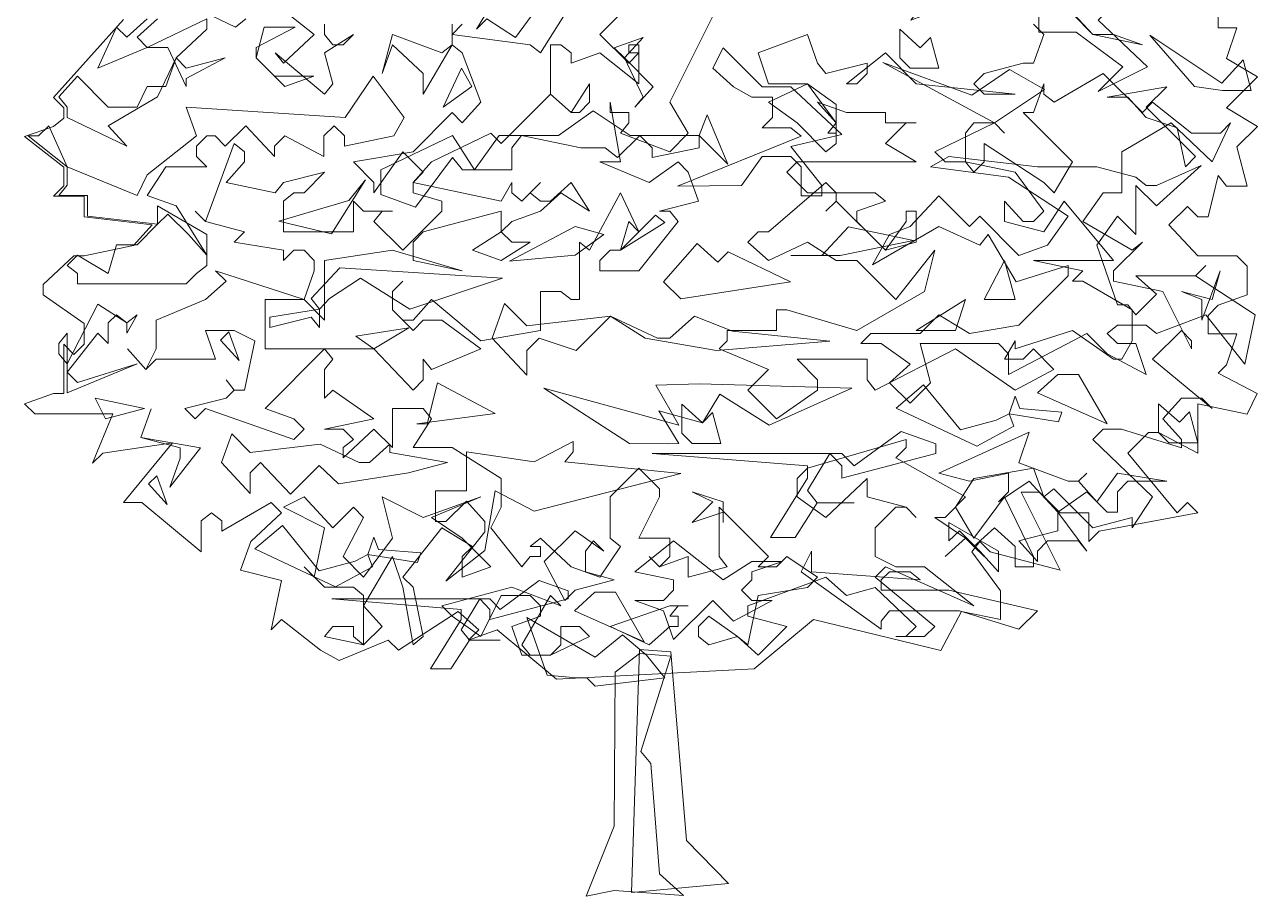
# Model space of a CAD drawing. Header units: millimetres. Extents: x 1667 to 847943, y 724 to 1832625.
# Drawn here: x 687157 to 689698, y 765586 to 767382 of the extents above; entities that cross this region are included whole.
import ezdxf

# ---------------------------------------------------------------- set-up
doc = ezdxf.new("R2010")
doc.units = ezdxf.units.MM
doc.layers.add('.', color=1, linetype='Continuous', lineweight=0)

# ---------------------------------------------------------------- blocks, each defined once
blk = doc.blocks.new('TREE2-flat-2')
at = {"color": 85}
blk.add_lwpolyline([(1145.6, -3.9), (1145.6, -84.5), (1184, -84.5), (1162.5, -147.9), (1226.2, -186.1), (1162.5, -249.5), (1226.2, -287.9), (1183.9, -330.1), (1205.2, -410.7), (1162.5, -410.7), (1145.6, -389.3), (1124.6, -474.1), (1103.4, -474.1), (1082.4, -452.9), (1044, -490.8), (1103.3, -554.5), (1183.9, -554.5), (1205.2, -575.7), (1205.2, -634.9), (1145.6, -656.3), (1124.6, -677.3), (1124.6, -715.5), (1183.9, -715.5), (1162.5, -779.1), (1145.6, -796), (1226.1, -838.3), (1205.1, -880.5), (1103.3, -859.2), (1103.3, -961.1), (1022.7, -918.8), (1001.8, -918.8), (959.5, -961), (1060.9, -1083.9), (1082.3, -1062.6), (1103.3, -1083.9), (899.9, -1121.8), (878.9, -1143), (878.9, -1083.8), (819.6, -1083.8), (777.1, -1041.6), (739.2, -1041.6), (819.6, -1202.4), (675.5, -1164.4), (654.3, -1143), (637.6, -1164.4), (696.8, -1244.6), (696.8, -1303.9), (616.4, -1287), (574, -1367.4), (311.4, -1303.9), (188.6, -1405.7), (-218.2, -1426.7), (-341, -1325.1), (-400.1, -1346.3), (-378.9, -1325.1), (-421.1, -1287), (-543.9, -1367.3), (-565.3, -1346.3), (-666.7, -1388.5), (-705.1, -1367.3), (-785.4, -1303.9), (-806.7, -1325.1), (-785.4, -1223.5), (-870.1, -1202.3), (-848.9, -1142.9), (-785.4, -1083.8), (-806.6, -1062.6), (-908.2, -1121.7), (-908.2, -1100.7), (-929.5, -1083.8), (-950.7, -1100.7), (-950.7, -1164.4), (-1073.5, -1062.6), (-1111.4, -1062.5), (-1009.8, -939.8), (-1153.8, -961), (-1175.1, -982), (-1132.8, -880.4), (-1293.6, -880.4), (-1314.8, -859.2), (-1255.6, -838.2), (-1234.2, -838.2), (-1234.2, -736.4), (-1213.2, -757.6), (-1192, -736.4), (-1192, -694.1), (-1276.6, -634.8), (-1276.6, -613.5), (-1213.2, -554.4), (-1192, -554.4), (-1090.4, -533.4), (-1052.2, -490.8), (-1192, -474), (-1192, -431.6), (-1255.6, -431.6), (-1234.2, -410.6), (-1234.2, -372.2), (-1314.8, -308.8), (-1255.6, -287.8), (-1234.2, -270.7), (-1234.2, -249.4), (-1255.6, -228.4), (-1111.4, -67.5)], dxfattribs=at)
at = {"color": 106}
for points in [[(845.1, -56.3), (887.3, -98.5), (929.8, -98.5), (989.1, -119.7), (887.3, -98.5), (828, -35.1)], [(764.5, -77.5), (785.8, -98.5), (764.5, -157.9), (743.5, -157.9), (662.9, -179.1), (641.7, -200.3), (662.9, -221.3), (726.6, -221.3), (523.2, -200.3), (459.6, -136.6), (379.2, -200.3), (400.4, -200.3), (421.6, -179.1), (421.6, -157.8), (336.8, -179.1), (319.8, -157.8), (298.8, -98.5), (197, -136.6), (218.2, -200.3), (298.8, -200.3), (218.2, -238.2), (277.6, -280.6), (336.7, -340), (358, -323.1), (358, -280.6), (319.8, -238.2), (379.2, -259.4), (459.6, -259.4), (459.6, -280.7), (523.2, -280.7), (502, -280.7), (459.6, -323.1), (523.2, -361), (277.6, -361), (256.4, -382.2), (298.8, -424.7), (438.6, -424.7), (459.5, -441.6), (400.4, -462.8), (400.4, -483.8), (459.5, -543.2), (502, -483.8), (502, -462.8), (523.2, -462.8), (523.2, -526.3), (459.5, -543.2), (358, -441.6), (336.7, -462.8), (358, -441.6), (358, -424.7), (336.7, -403.4), (218.2, -505), (197, -505), (176, -526.2), (218.2, -564.4), (298.8, -526.2), (358, -564.4), (400.4, -564.4), (480.8, -644.8), (561.4, -543.2), (540.1, -627.8), (400.4, -708.4), (256.4, -666), (235.2, -666), (235.2, -708.4), (133.3, -708.4), (133.3, -729.4), (116.6, -746.3), (218.2, -788.8), (176, -831.2), (235.1, -890.4), (319.8, -831.2), (319.8, -810), (277.6, -767.6), (421.6, -767.6), (421.6, -810), (438.5, -831.2), (603.8, -746.4), (726.6, -831.2), (806.9, -788.8), (764.5, -746.4), (743.5, -767.6), (705.1, -767.6), (726.6, -729.4), (726.6, -746.4), (845.1, -708.4), (929.7, -767.6), (946.5, -767.6), (967.9, -729.4), (967.9, -666), (866.3, -606.6), (845.1, -606.6), (866.3, -585.6), (764.5, -564.4), (929.8, -564.4), (828, -441.6), (785.7, -505), (705.1, -483.8), (705.1, -441.6), (743.5, -483.8), (764.5, -483.8), (785.7, -462.8), (726.6, -382.2), (624.8, -361), (582.4, -361), (561.4, -340), (684.2, -280.7), (705.2, -301.9), (684.2, -280.7), (641.7, -280.7), (624.8, -301.9), (624.8, -361), (641.7, -382.2), (662.9, -361), (662.9, -323.1), (785.7, -403.5), (807, -424.7), (845.1, -361), (743.5, -259.4), (764.5, -259.4), (785.7, -200.3), (785.7, -221.3), (807, -238.2), (908.6, -179.1), (989.1, -259.5), (1010.1, -238.2), (1090.7, -301.9), (1149.9, -301.9), (1171.1, -280.7), (1132.9, -361), (1048.3, -280.7), (946.5, -340), (946.5, -424.7), (908.5, -424.7), (866.3, -483.8), (967.9, -543.2), (989.1, -526.3), (929.8, -585.6), (929.8, -606.6), (1031.3, -627.9), (1090.7, -746.4), (1090.7, -729.4), (1069.5, -708.5), (1010.1, -767.6), (1132.9, -869.2), (1111.9, -848), (1069.5, -848), (1031.3, -890.4), (1069.5, -932.8), (1069.5, -949.8), (946.4, -911.6), (908.5, -911.6), (887.3, -932.8), (1010.1, -1051.3), (967.9, -1114.8), (967.9, -1093.6), (887.3, -1114.8), (806.9, -1034.4), (785.7, -1051.3), (764.5, -992), (641.7, -1013.2), (603.8, -1072.6), (641.7, -1136), (705.1, -1051.3), (764.5, -1174.1), (764.5, -1195.4), (726.6, -1195.4), (726.6, -1153.1), (684.1, -1114.8), (641.7, -1153.1), (662.9, -1174.1), (624.8, -1136), (582.3, -1174.1), (624.8, -1136), (561.3, -1093.5), (582.3, -1093.5), (624.8, -1051.3), (480.7, -970.7), (502, -949.7), (502, -932.8), (298.8, -991.9), (277.6, -1013.2), (277.6, -1051.3), (336.7, -1093.5), (421.6, -1013.2), (421.6, -1051.3), (502, -1072.5), (523.2, -1093.5), (502, -1072.5), (480.7, -1072.5), (438.5, -1114.8), (438.5, -1174.1), (480.7, -1195.3), (540.1, -1195.3), (641.7, -1275.9), (459.5, -1195.3), (438.5, -1216.3), (561.3, -1318.2), (540.1, -1339.1), (480.7, -1339.1), (501.9, -1339.1), (523.2, -1318.2), (438.5, -1237.6), (379.2, -1254.5), (336.7, -1216.3), (176, -1275.9), (176, -1296.9), (256.3, -1318.1), (197, -1377.3), (154.8, -1339.1), (95.4, -1356.1), (74.2, -1339.1), (74.2, -1318.1), (95.4, -1296.9), (154.8, -1339.1), (176, -1356.1), (197, -1254.5), (298.8, -1237.6), (319.8, -1216.3), (256.4, -1174.1), (235.1, -1195.3), (197, -1195.3), (218.2, -1174.1), (116.6, -1072.5), (116.6, -1174.1), (133.3, -1195.3), (53.2, -1216.3), (53.2, -1174.1), (-6.2, -1195.3), (-27.4, -1174.1), (-6.2, -1195.3), (14.8, -1174.1), (14.8, -1136), (-48.6, -1136), (-6.2, -1051.3), (-6.2, -1034.4), (-48.6, -991.9), (-108, -1051.3), (-108, -1136), (-86.5, -1153.1), (-129, -1216.3), (-188.1, -1195.3), (-251.8, -1135.9), (-273, -1153.1), (-251.8, -1153.1), (-251.8, -1174.1), (-273, -1174.1), (-289.9, -1195.3), (-353.6, -1114.7), (-332.4, -1072.5), (-332.4, -1013.1), (-433.7, -949.7), (-514.3, -949.7), (-476.4, -890.3), (-493.3, -869.1), (-556.7, -869.1), (-556.8, -949.7), (-594.9, -911.6), (-658.3, -970.7), (-658.3, -949.7), (-637.1, -932.8), (-658.3, -911.5), (-696.5, -911.5), (-594.9, -890.3), (-679.5, -831.2), (-696.5, -847.9), (-696.5, -788.7), (-679.5, -767.5), (-696.5, -746.3), (-819.3, -869.1), (-759.9, -890.3), (-738.9, -911.5), (-759.9, -932.8), (-942.1, -869.1), (-963.3, -890.3), (-984.3, -869.1), (-899.6, -847.9), (-882.7, -831.2), (-899.6, -810), (-882.7, -831.2), (-861.7, -831.2), (-840.5, -729.4), (-882.7, -708.4), (-942.1, -708.4), (-921.1, -767.5), (-1043.9, -767.5), (-1064.9, -788.7), (-1103, -746.3), (-1064.9, -788.7), (-1043.9, -746.3), (-1043.9, -687.1), (-942.1, -644.7), (-899.6, -606.6), (-921.1, -585.6), (-738.9, -644.7), (-717.7, -585.6), (-717.7, -564.4), (-738.9, -543.1), (-759.9, -543.1), (-781.1, -564.4), (-781.1, -543.1), (-882.7, -526.2), (-861.7, -505), (-942.1, -483.8), (-963.3, -462.8), (-942.1, -483.8), (-882.7, -323), (-861.7, -340), (-861.7, -361), (-899.6, -403.4), (-798.3, -424.6), (-781.1, -403.4), (-696.5, -382.2), (-738.9, -424.6), (-759.9, -424.6), (-781.1, -441.6), (-781.1, -505), (-637.1, -505), (-637.1, -441.6), (-616.1, -462.8), (-556.7, -462.8), (-578, -462.8), (-594.9, -483.8), (-535.5, -543.1), (-455.1, -462.8), (-455.1, -441.6), (-514.3, -424.6), (-514.3, -403.4), (-493.3, -382.2), (-535.5, -340), (-594.9, -424.6), (-594.9, -403.4), (-637.1, -361), (-514.3, -340), (-433.7, -259.4), (-412.7, -280.6), (-374.6, -238.2), (-412.7, -136.6), (-433.7, -119.7), (-493.3, -221.2), (-493.3, -179), (-556.7, -119.7), (-577.9, -179), (-556.7, -98.4), (-455.1, -136.6), (-433.7, -119.7), (-433.7, -77.5)], [(-412.7, -77.5), (-433.7, -98.4), (-273, -119.7), (-251.7, -136.6), (-150.2, 24.3)], [(-86.5, -56.2), (-128.9, -98.5), (-69.6, -157.8), (-48.6, -136.6), (-69.6, -136.6), (-69.6, -119.7), (-48.6, -119.7), (-48.6, -200.3), (-128.9, -136.6), (-188.1, -157.8), (-188.1, -136.6), (-209.5, -119.7), (-230.8, -119.7), (-230.8, -221.3), (-188.1, -259.4), (-150.2, -200.3), (-150.2, -238.2), (-171.4, -259.4), (-188.1, -259.4), (-230.8, -221.3), (-332.3, -323.1), (-353.6, -301.8), (-476.4, -361), (-514.3, -403.4), (-332.3, -441.6), (-310.9, -403.4), (-310.9, -424.6), (-289.9, -441.6), (-251.8, -403.4), (-273, -424.6), (-251.8, -441.6), (-230.8, -441.6), (-188.1, -403.4), (-150.2, -462.8), (-209.5, -424.6), (-251.8, -462.8), (-310.9, -483.8), (-332.3, -505), (-310.9, -526.2), (-273, -526.2), (-332.4, -564.4), (-391.5, -543.2), (-332.3, -505), (-332.3, -462.8), (-493.3, -505), (-514.3, -526.2), (-514.3, -564.4), (-412.7, -585.6), (-556.7, -543.1), (-696.5, -564.4), (-696.5, -687.2), (-738.9, -644.7), (-819.3, -644.7), (-819.3, -746.3), (-594.9, -746.3), (-514.3, -831.2), (-493.3, -810), (-493.3, -767.5), (-476.4, -788.8), (-374.6, -746.3), (-455.2, -687.2), (-493.3, -687.2), (-514.3, -708.4), (-556.7, -665.9), (-556.7, -627.8), (-535.5, -606.6), (-556.7, -627.8), (-556.7, -665.9), (-535.5, -687.2), (-514.3, -687.2), (-476.4, -644.7), (-374.6, -729.4), (-251.8, -708.4), (-251.8, -627.8), (-209.6, -627.8), (-188.1, -644.7), (-171.4, -644.7), (-171.4, -526.2), (-150.2, -543.2), (-86.5, -424.7), (-48.6, -505), (-69.6, -483.8), (-86.5, -543.2), (-108, -543.2), (-129, -564.4), (-129, -585.6), (-48.6, -585.6), (32, -483.8), (14.8, -462.8), (-6.2, -462.8), (74.2, -441.6), (53.2, -382.2), (32, -361), (-27.4, -403.4), (-129, -361), (-86.5, -361), (-108, -238.2), (-108, -259.4), (-69.6, -259.4), (-69.6, -280.6), (-86.5, -301.9), (14.8, -340), (53.2, -301.9), (14.8, -238.2), (116.7, -35)], [(-696.4, -77.4), (-696.4, -98.4), (-679.5, -119.7), (-658.3, -119.7), (-637.1, -98.4), (-696.5, -136.6), (-679.5, -200.2), (-696.5, -221.2), (-798.3, -136.6), (-781.1, -157.8), (-717.7, -98.4), (-819.2, -18.1)], [(-1002.8, -146.5), (-981.6, -167.7), (-901.2, -146.5), (-981.6, -188.9), (-981.6, -205.9), (-1019.9, -125.3), (-1062.1, -125.3), (-939.3, -66.1), (-939.3, -87.4), (-1002.8, -146.5), (-1002.8, -146.5)], [(662.9, -644.8), (705.1, -564.4), (726.6, -644.8), (662.9, -644.8), (662.9, -644.8)], [(1111.9, -644.8), (1069.5, -627.9), (1132.9, -644.8), (1149.8, -585.7), (1111.9, -687.2), (1111.9, -644.8), (1111.9, -644.8)], [(523.2, -708.4), (624.8, -644.8), (603.8, -708.4), (523.2, -708.4), (523.2, -708.4)], [(-637.1, -1072.5), (-616.1, -1093.5), (-658.3, -1174.1), (-616.1, -1216.3), (-556.8, -1135.9), (-578, -1051.3), (-493.3, -1093.5), (-374.6, -1051.3), (-476.4, -1093.5), (-412.7, -1135.9), (-353.6, -1195.3), (-412.7, -1216.3), (-412.7, -1174.1), (-391.5, -1153.1), (-455.2, -1114.7), (-535.5, -1216.3), (-514.3, -1237.5), (-493.3, -1339.1), (-514.3, -1356), (-535.5, -1237.5), (-556.8, -1174.1), (-616.1, -1275.9), (-578, -1318.1), (-616.1, -1356), (-696.5, -1339.1), (-679.6, -1318.1), (-637.1, -1318.1), (-637.1, -1339.1), (-616.1, -1356), (-616.1, -1254.4), (-637.1, -1237.5), (-696.5, -1237.5), (-738.9, -1195.3), (-717.7, -1216.3), (-696.5, -1114.7), (-781.1, -1072.5), (-738.9, -1051.3), (-679.6, -1114.7), (-637.1, -1072.5), (-637.1, -1072.5)], [(-230.8, -1254.5), (-289.9, -1356), (-273, -1377.3), (-230.8, -1377.3), (-209.6, -1356), (-209.6, -1318.1), (-171.4, -1318.1), (-150.2, -1339.1), (-230.8, -1377.3), (-289.9, -1377.3), (-310.9, -1318.1), (-251.8, -1296.9), (-251.8, -1275.9), (-273, -1254.5), (-332.4, -1254.5), (-374.6, -1339.1), (-433.7, -1296.9), (-455.2, -1275.9), (-310.9, -1237.5), (-209.6, -1275.9), (-230.8, -1254.5), (-230.8, -1254.5)], [(32, -1275.9), (14.8, -1296.9), (32, -1296.9), (32, -1318.1), (14.8, -1318.1), (-27.4, -1356.1), (-108, -1318.1), (14.8, -1275.9), (53.2, -1275.9), (32, -1275.9), (32, -1275.9)]]:
    blk.add_lwpolyline(points, dxfattribs=at)
at = {"color": 99}
for points in [[(898.2, -17.7), (923.5, -43.2), (898.2, -68.7), (999.7, -165.3), (898.2, -215.9), (949, -165.3), (852.6, -94), (776, -94), (776.1, 27.9), (511.9, -68.7), (532.2, -43.2), (532.3, -17.7), (511.9, 7.6), (557.5, -17.7), (654.1, -17.7), (679.7, 7.6), (679.7, 53.2), (898.2, 27.9), (974.5, 104.2), (999.8, 78.7), (898.2, -17.7), (898.2, -17.7)], [(-243.6, -24), (-302.8, -104.5), (-362.1, -66.4), (-383.3, -87.6), (-345.2, -24), (-159, -45.4), (-243.6, -24), (-243.6, -24)], [(552.6, -104.6), (569.5, -168.2), (510.3, -168.2), (489.1, -146.8), (489.1, -87.6), (531.3, -125.8), (552.6, -104.6), (552.6, -104.6)], [(1196.6, -150.4), (1213.5, -214.1), (1154.2, -214.1), (1096.4, -206), (1004.5, -100.1), (1152.8, -199), (1196.6, -150.4), (1196.6, -150.4)], [(-19.2, -206.1), (-57.2, -248.6), (-40.2, -227.4), (-78.4, -146.8), (-99.8, -125.8), (-40.2, -104.6), (-78.4, -146.8), (-19.2, -206.1), (-19.2, -206.1)], [(264.7, -206.2), (369.3, -304.8), (264.7, -329), (328.2, -409.5), (328.2, -430.8), (285.7, -430.8), (285.7, -371.4), (264.7, -350.2), (205.4, -350.2), (162.9, -409.5), (30.6, -410.7), (285.7, -308), (264.7, -291), (205.4, -291), (226.4, -269.6), (226.4, -227.4), (184.2, -227.4), (146, -206.1), (103.6, -168.2), (124.8, -125.8), (205.4, -206.1), (264.7, -206.2), (264.7, -206.2)], [(684.2, -280.7), (453.9, -156.3), (637.7, -223.5), (715.1, -170.7), (787.6, -211.8), (684.2, -280.7), (684.2, -280.7)], [(1098.8, -350.2), (1077.8, -371.4), (1060.7, -291.1), (997.3, -269.6), (959.1, -227.4), (916.7, -227.4), (1039.5, -206.2), (997.3, -248.6), (1098.8, -350.2), (1098.8, -350.2)], [(75.3, -306.6), (75.3, -331.9), (-21.3, -352.2), (-21.3, -331.9), (-46.6, -306.6), (-92.6, -352.2), (-117.9, -331.9), (-168.7, -331.9), (-290.6, -306.6), (-310.9, -331.9), (-310.9, -377.7), (-412.5, -377.7), (-432.8, -352.2), (-509.1, -454), (-580.4, -428.5), (-580.4, -377.7), (-432.8, -306.6), (-387.2, -377.7), (-336.4, -306.6), (-214.5, -306.6), (-143.2, -255.6), (-66.9, -306.6), (75.3, -306.6), (75.3, -306.6)], [(895.5, -371.4), (976, -392.4), (997.3, -409.6), (1018.3, -409.6), (1110.4, -368.3), (1018.2, -451.8), (976, -409.6), (976, -510.9), (937.9, -473), (895.4, -532.4), (937.9, -655.2), (959.1, -655.2), (976, -676.4), (1018.2, -633.7), (976, -595.8), (1098.8, -595.8), (1120.1, -574.6), (1098.8, -595.8), (1221.6, -676.4), (1200.6, -777.8), (1120, -676.4), (1018.2, -714.3), (997.2, -697.4), (937.9, -697.4), (916.7, -714.3), (937.9, -735.5), (976, -735.5), (997.2, -799.2), (916.7, -756.5), (874.4, -714.3), (713.3, -799.2), (713.3, -756.5), (692.3, -735.5), (531.3, -735.5), (552.5, -816.1), (510.3, -858.3), (467.7, -816.1), (510.3, -777.7), (451, -735.5), (408.5, -735.5), (429.7, -714.3), (531.3, -714.3), (569.5, -676.4), (633.1, -714.3), (734.7, -697.4), (836.3, -595.8), (836.3, -574.6), (729.3, -608), (671.1, -510.9), (654.1, -532.4), (569.5, -494.2), (432.9, -572.8), (467.7, -510.9), (510.3, -494.2), (569.5, -430.8), (633.1, -494.2), (654.1, -473), (734.7, -553.6), (793.9, -532.4), (836.3, -473), (713.3, -392.4), (552.6, -371.4), (590.5, -350.2), (772.9, -371.4), (895.5, -371.4), (895.5, -371.4)], [(-790.6, -482.9), (-646.3, -440.4), (-612.5, -398), (-682.5, -509.3), (-790.6, -482.9), (-790.6, -482.9)], [(-939.4, -553.1), (-977.3, -510.6), (-1019.9, -468.4), (-1040.9, -489.4), (-1040.9, -451.5), (-939.4, -510.6), (-939.4, -553.1), (-939.4, -553.1)], [(-180, -553.5), (-315.2, -565.7), (-180, -494.2), (-120.8, -510.9), (-180, -553.5), (-180, -553.5)], [(366.1, -553.6), (264.7, -553.6), (328.2, -553.6), (383.5, -495.1), (517.6, -523.3), (366.1, -553.6), (366.1, -553.6)], [(135.2, -546.6), (263.6, -608), (37.6, -643.4), (2.2, -608), (71.7, -529.4), (113.9, -567.8), (135.2, -546.6), (135.2, -546.6)], [(-520.8, -664.1), (-622.7, -600.5), (-686.3, -642.7), (-707.3, -664.1), (-707.3, -702.1), (-724.2, -681.1), (-809.1, -702.1), (-809.1, -681.1), (-707.3, -664.1), (-724.2, -642.7), (-664.9, -579.3), (-329.6, -600.9), (-520.8, -664.1), (-520.8, -664.1)], [(-107.1, -678.8), (-10.5, -724.4), (14.8, -724.4), (65.8, -678.8), (144.6, -709.5), (344.9, -730.1), (111.4, -749.7), (-35.7, -724.4), (-107.1, -678.8), (-178.2, -749.7), (-254.5, -724.4), (-279.8, -749.7), (-279.8, -800.7), (-350.9, -724.4), (-325.6, -653.1), (-279.8, -698.9), (-107.1, -678.8), (-107.1, -678.8)], [(916.6, -900.5), (772.9, -837.1), (815.1, -799.2), (857.5, -799.2), (916.6, -900.5), (916.6, -900.5)], [(-506.2, -900.5), (-485, -900.5), (-464, -816.1), (-345.2, -879.3), (-506.2, -900.5), (-506.2, -900.5)], [(220, -903.2), (118.4, -839.6), (82.3, -898.5), (-7.5, -873.6), (33.8, -941.1), (10.5, -941.6), (-67.8, -941.1), (-244.8, -826.9), (33.8, -903.2), (-13.8, -820.8), (76.2, -818.3), (390.5, -826.9), (220, -903.2), (220, -903.2)], [(538.3, -820.4), (614.4, -913.2), (688, -893.3), (714.8, -880), (727, -843.9), (736.3, -869.4), (823.2, -876.4), (816.4, -896.3), (714.8, -880), (724.3, -905.5), (647.6, -946.8), (481.9, -868.5), (538.3, -820.4), (538.3, -820.4)], [(103.3, -877.3), (120.2, -940.9), (61.1, -940.9), (40.1, -919.7), (40.1, -860.3), (82.3, -898.5), (103.3, -877.3), (103.3, -877.3)], [(1086.4, -876.2), (1103.3, -939.8), (1044, -939.8), (1022.7, -918.8), (1022.7, -859.2), (1065.4, -897.4), (1086.4, -876.2), (1086.4, -876.2)], [(-705.7, -942.7), (-625.4, -980.6), (-604.2, -980.6), (-561.9, -942.7), (-561.9, -959.6), (-443.2, -980.6), (-523.6, -1001.8), (-668, -1024.4), (-707.8, -986.3), (-766.9, -1045.6), (-828.5, -980.6), (-849.8, -1001.8), (-849.8, -1044.3), (-909.1, -980.6), (-887.7, -921.5), (-849.8, -959.6), (-705.7, -942.7), (-705.7, -942.7)], [(-201, -979.3), (37.6, -1003.2), (-264.6, -1080.9), (-345, -1038.7), (-366.2, -1161.5), (-446.8, -1224.9), (-366.2, -1123.3), (-366.2, -1102.1), (-404.2, -1059.9), (-446.8, -1102.1), (-467.8, -1102.1), (-467.8, -1038.6), (-404.2, -1038.6), (-404.2, -958.1), (-264.6, -979.3), (-184.1, -937.1), (-184.1, -958.1), (-201, -979.3), (-201, -979.3)], [(563.1, -961.9), (369.9, -1012.7), (369.9, -987.4), (344.6, -961.9), (298.8, -1038.2), (319.1, -1063.7), (395.4, -1063.7), (319.1, -1063.7), (273.5, -1134.6), (222.5, -1134.6), (298.8, -1012.7), (298.8, -987.4), (-21.3, -961.9), (369.9, -961.9), (395.4, -987.4), (492, -916.3), (563.1, -941.8), (563.1, -961.9), (563.1, -961.9)], [(836.3, -1019.1), (857.5, -1019.1), (874.4, -1002.1), (857.5, -1019.1), (895.4, -1061.5), (937.9, -1002.1), (1039.4, -1019.1), (959.1, -1019.1), (937.9, -1040.5), (937.9, -1082.7), (916.6, -1082.7), (874.4, -1040.5), (815.1, -1082.7), (874.4, -1163.3), (857.5, -1141.9), (793.8, -1141.9), (772.8, -1163.3), (772.8, -1184.3), (734.7, -1141.9), (815.1, -1120.9), (815.1, -1082.7), (755.9, -1019.1), (692.3, -1061.5), (713.3, -1040.5), (713.3, -1002.1), (633.1, -1019.1), (569.5, -1002.1), (755.9, -917.7), (734.7, -981.1), (836.3, -1019.1), (836.3, -1019.1)], [(124.7, -1103.9), (124.7, -1082.7), (61.3, -1103.9), (103.5, -1061.5), (61.3, -1040.5), (124.7, -1061.5), (124.7, -1103.9), (124.7, -1103.9)], [(-783.4, -1110.4), (-707.6, -1203.2), (-633.7, -1183.3), (-607.1, -1170), (-594.9, -1133.9), (-585.7, -1159.4), (-498.5, -1166.4), (-505.3, -1186.5), (-607.1, -1170), (-597.8, -1195.5), (-674.4, -1236.6), (-840.1, -1158.5), (-783.4, -1110.4), (-783.4, -1110.4)], [(692.3, -1205.5), (654.1, -1163.3), (611.9, -1120.9), (590.4, -1141.9), (590.4, -1103.9), (692.3, -1163.3), (692.3, -1205.5), (692.3, -1205.5)], [(-142.1, -1141.8), (-159, -1163.3), (-159, -1205.5), (-99.9, -1222.4), (-180, -1243.6), (-201.2, -1264.6), (-243.7, -1184.3), (-180, -1120.8), (-120.9, -1163.3), (-142.1, -1141.8), (-142.1, -1141.8)], [(184.1, -1184.3), (247.5, -1184.3), (184.1, -1205.5), (184.1, -1222.4), (162.9, -1243.6), (184.1, -1264.6), (226.3, -1264.6), (146, -1307.1), (103.5, -1264.6), (22.9, -1345.2), (1.9, -1286.1), (-57.2, -1264.6), (1.9, -1264.6), (22.9, -1243.6), (22.9, -1222.4), (-57.2, -1205.5), (22.9, -1141.8), (124.7, -1222.4), (184.1, -1184.3), (184.1, -1184.3)], [(531.3, -1222.4), (510.3, -1205.5), (467.6, -1205.5), (450.9, -1222.4), (450.9, -1243.7), (590.4, -1243.7), (772.8, -1286.1), (734.7, -1324), (611.9, -1286.1), (467.6, -1286.1), (450.9, -1307.1), (450.9, -1324), (285.7, -1205.5), (306.9, -1163.3), (306.9, -1205.5), (531.3, -1222.4), (531.3, -1222.4)], [(-194.7, -1261.5), (-355.6, -1303.9), (-355.6, -1282.9), (-376.8, -1261.5), (-415, -1325.1), (-398.1, -1346.3), (-334.6, -1346.3), (-398.1, -1346.3), (-436, -1405.7), (-478.4, -1405.7), (-415, -1303.9), (-415, -1282.9), (-681.8, -1261.4), (-355.6, -1261.5), (-334.6, -1282.9), (-254, -1223.5), (-194.7, -1244.5), (-194.7, -1261.5), (-194.7, -1261.5)], [(-37.8, -1349.5), (-181.6, -1286.1), (-139.4, -1247.7), (-97.2, -1247.7), (-37.8, -1349.5), (-37.8, -1349.5)], [(-82.3, -1335.1), (-33.1, -1377.3), (5.1, -1424), (-138.9, -1440.9), (-155.9, -1424), (-177.1, -1424), (-237.8, -1418.3), (-280, -1299.8), (-138.9, -1381.6), (-82.3, -1335.1), (-82.3, -1335.1)]]:
    blk.add_lwpolyline(points, dxfattribs=at)
at = {"color": 63}
for points in [[(-858.8, -66.1), (-880, -83.1), (-960.3, -44.9)], [(-1040.9, -66.1), (-1083.1, -104.1), (-1062.1, -125.3), (-1163.7, -167.7), (-1125.6, -83.1), (-1104.4, -104.1), (-1062.1, -66.1)], [(-837.5, -125.3), (-837.5, -146.5), (-799.6, -184.7), (-719, -184.7), (-778.2, -205.9), (-837.5, -146.5), (-820.8, -83.1), (-757.2, -83.1), (-837.5, -125.3), (-837.5, -125.3)], [(-1142.5, -286.5), (-1104.4, -328.7), (-1227.2, -269.3), (-1227.2, -248.1), (-1244.1, -226.9), (-1205.9, -184.6), (-1142.5, -248.1), (-1083.1, -248.1), (-1062.1, -205.9), (-1024, -205.9), (-1002.8, -146.5), (-1040.9, -226.9), (-1142.5, -286.5), (-1142.5, -286.5)], [(-452.4, -248.1), (-414.1, -167.7), (-392.8, -205.9), (-452.4, -248.1), (-452.4, -248.1)], [(-554, -307.5), (-655.4, -328.7), (-655.4, -307.5), (-676.8, -286.5), (-698, -307.5), (-698, -349.7), (-778.2, -307.5), (-799.6, -328.7), (-799.6, -349.7), (-858.8, -286.5), (-901.2, -328.7), (-922.4, -307.5), (-939.4, -307.5), (-960.3, -328.7), (-960.3, -349.7), (-939.4, -370.9), (-1024, -370.9), (-1062.2, -430.3), (-1002.8, -451.5), (-939.4, -553.1), (-939.4, -574.3), (-960.4, -591.2), (-981.6, -612.2), (-1206, -612.2), (-1206, -591.2), (-1227.2, -574.3), (-1206, -553.1), (-1142.5, -591.2), (-1125.6, -531.8), (-1083.2, -531.8), (-1040.9, -489.4), (-1185, -472.5), (-1185, -430.3), (-1244.1, -430.2), (-1227.2, -409), (-1227.2, -370.9), (-1307.8, -307.4), (-1286.5, -307.4), (-1265.3, -286.5), (-1227.2, -370.9), (-1083.2, -430.3), (-1062.2, -387.8), (-960.3, -307.5), (-981.6, -248.1), (-654, -269.3), (-596.2, -184.7), (-532.6, -269.3), (-554, -307.5), (-554, -307.5)], [(358, -301.9), (341, -301.9), (358, -280.6), (298.8, -200.3), (358, -242.5), (358, -301.9), (358, -301.9)], [(75.3, -306.6), (92.3, -264.2), (134.5, -365.7), (75.3, -306.6), (75.3, -306.6)], [(-86.5, -543.2), (-14.3, -470.7), (4.7, -486.1), (-86.5, -543.2), (-86.5, -543.2)], [(-1083.2, -675.9), (-1104.4, -714), (-1104.4, -692.8), (-1125.6, -675.9), (-1142.5, -692.8), (-1142.5, -735), (-1163.8, -714), (-1227.2, -794.4), (-1206, -815.6), (-1083.2, -777.2), (-1227.2, -836.8), (-1227.2, -714), (-1244.1, -735), (-1244.1, -756.2), (-1227.2, -777.2), (-1163.8, -654.4), (-1104.4, -692.8), (-1083.2, -675.9), (-1083.2, -675.9)], [(-872.8, -770.2), (-911.2, -728), (-894, -711.1), (-872.8, -770.2), (-872.8, -770.2)], [(-594.9, -746.3), (-631.9, -719.9), (-523.1, -702.7), (-594.9, -746.3), (-594.9, -746.3)], [(-1148.2, -890.3), (-1169.4, -847.9), (-1067.8, -869.1), (-1148.2, -890.3), (-1148.2, -890.3)], [(-952.2, -950.4), (-1015.7, -1030.9), (-994.5, -971.6), (-994.5, -950.4), (-1075, -929.1), (-1053.8, -869.8), (-1075, -929.1), (-952.2, -950.4), (-952.2, -950.4)], [(-1021.3, -1066.8), (-1059.2, -1024.4), (-1042.3, -1007.5), (-1021.3, -1066.8), (-1021.3, -1066.8)]]:
    blk.add_lwpolyline(points, dxfattribs=at)
at = {"color": 59}
blk.add_lwpolyline([(135.8, -1847.5), (-64.2, -1866.4), (-47.7, -1365.3), (17.3, -1370.7), (49.6, -1758.8), (135.8, -1847.5), (135.8, -1847.5)], dxfattribs=at)
at = {"color": 34}
blk.add_lwpolyline([(-45, -1575.5), (-23.8, -1600.5), (-6.2, -1827.6), (43, -1872.1), (-99.4, -1862.4), (-157.5, -1874.1), (-99.9, -1729.9), (-97.4, -1412.5), (-47.5, -1374.1), (17.3, -1379.5), (-45, -1575.5), (-45, -1575.5)], dxfattribs=at)
blk = doc.blocks.new('zw$529B-flat-1')
at = {"layer": '.'}
blk.add_blockref('TREE2-flat-2', (167088.8, 171684.9), dxfattribs=at)

msp = doc.modelspace()

# ---------------------------------------------------------------- block references
at = {"layer": '.'}
msp.add_blockref('zw$529B-flat-1', (521383.102, 595775.339), dxfattribs=at)

doc.saveas('drawing.dxf')
